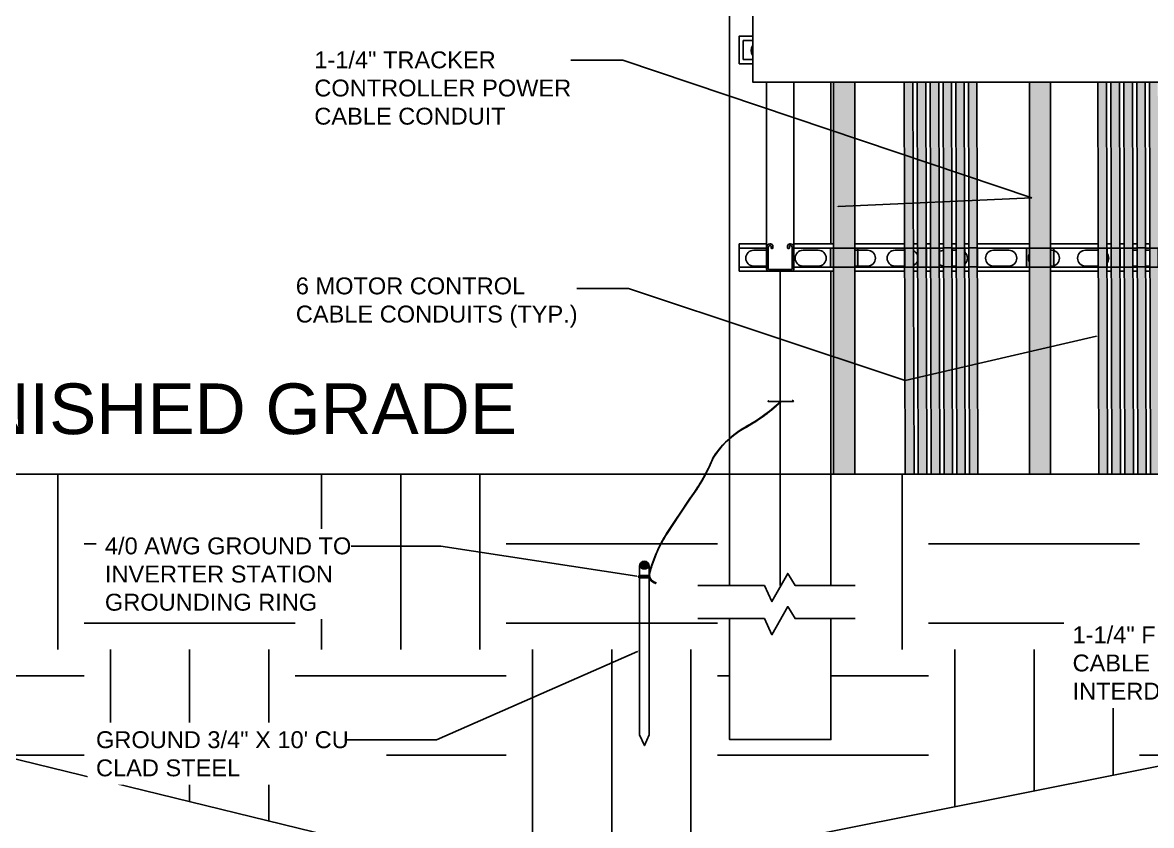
# Model space of a CAD drawing. Header units: feet. Extents: x -159 to 1687, y -48 to 1556.
# Drawn here: x 805.1 to 872, y 985.1 to 1032.6 of the extents above; entities that cross this region are included whole.
import ezdxf
from ezdxf import colors
from ezdxf.entities.mleader import LeaderData, LeaderLine
from ezdxf.math import Vec2, Vec3

# ---------------------------------------------------------------- set-up
doc = ezdxf.new("R2010")
doc.units = ezdxf.units.FT
doc.header["$MEASUREMENT"] = 0
for name, color, linetype in [('9417_1-3$0$M25-UNISTRUT', 94, 'Continuous'), ('9417_1-3$0$UNISTRUT', 94, 'Continuous'), ('C-LINEWORK', 7, 'Continuous'), ('E-LV-EQUP', 211, 'Continuous'), ('E-POSTS', 4, 'Continuous'), ('EQUIPMENT_CON', 150, 'Continuous'), ('G-ANNO-TEXT', 1, 'Continuous')]:
    doc.layers.add(name, color=color, linetype=linetype)
doc.styles.add('NEI-A', font='arial.ttf')

# ---------------------------------------------------------------- blocks, each defined once
blk = doc.blocks.new('9417_1-3$0$unistrut_single')
at = {"layer": '9417_1-3$0$UNISTRUT'}
blk.add_lwpolyline([(0.7075, -0.13625, 0.41421356), (0.67625, -0.105), (-0.67625, -0.105, 0.41421356), (-0.7075, -0.13625), (-0.7075, -1.42625, 0.41421356), (-0.61375, -1.52), (-0.57375, -1.52, 0.41421356), (-0.5425, -1.48875), (-0.5425, -1.3965, -1), (-0.4375, -1.3965), (-0.4375, -1.48875, -0.41421356), (-0.57375, -1.625), (-0.61375, -1.625, -0.41421356), (-0.8125, -1.42625), (-0.8125, -0.13625, -0.41421356), (-0.67625, 0), (0.67625, 0, -0.41421356), (0.8125, -0.13625), (0.8125, -1.42625, -0.41421356), (0.61375, -1.625), (0.57375, -1.625, -0.41421356), (0.4375, -1.48875), (0.4375, -1.3965, -1), (0.5425, -1.3965), (0.5425, -1.48875, 0.41421356), (0.57375, -1.52), (0.61375, -1.52, 0.41421356), (0.7075, -1.42625)], format="xyb", close=True, dxfattribs=at)

msp = doc.modelspace()

# ---------------------------------------------------------------- hatches: boundary and pattern name
at = {"transparency": 33554503}
h = msp.add_hatch(color=256, dxfattribs=at)
h.dxf.hatch_style = 1
h.paths.add_polyline_path([(854.40957, 1029.10081), (853.15957, 1029.10081), (853.15957, 1005.90336), (854.40957, 1005.90336)])
h.paths.add_polyline_path([(866.00871, 1029.10081), (864.75871, 1029.10081), (864.75871, 1005.90336), (866.00871, 1005.90336)])
edge = h.paths.add_edge_path()
edge.add_arc((881.32591, 1063.44269), 22.59676, 222.8473988, 227.324149, ccw=False)
edge.add_line((864.75871, 1048.07581), (864.75871, 1033.44096))
edge.add_line((864.75871, 1033.44096), (866.00871, 1033.44096))
edge.add_line((866.00871, 1033.44096), (866.00871, 1046.82955))
h.paths.add_polyline_path([(856.3457, 1054.64261), (855.3457, 1054.64261), (855.3457, 1033.44096), (856.3457, 1033.44096)])
h.paths.add_polyline_path([(854.40957, 1054.64261), (853.15957, 1054.64261), (853.15957, 1033.44096), (854.40957, 1033.44096)])
h = msp.add_hatch(color=256, dxfattribs=at)
h.dxf.hatch_style = 1
h.paths.add_polyline_path([(857.85705, 1029.10081), (857.33979, 1029.10081), (857.40276, 1005.90336), (857.92002, 1005.90336)])
h.paths.add_polyline_path([(858.62431, 1029.10081), (858.10705, 1029.10081), (858.17002, 1005.90336), (858.68728, 1005.90336)])
h.paths.add_polyline_path([(859.39157, 1029.10081), (858.87431, 1029.10081), (858.93728, 1005.90336), (859.45453, 1005.90336)])
h.paths.add_polyline_path([(860.14157, 1029.10081), (859.64157, 1029.10081), (859.70453, 1005.90336), (860.20454, 1005.90336)])
h.paths.add_polyline_path([(860.89157, 1029.10081), (860.39157, 1029.10081), (860.45454, 1005.90336), (860.95454, 1005.90336)])
h.paths.add_polyline_path([(861.64157, 1029.10081), (861.14157, 1029.10081), (861.20454, 1005.90336), (861.70454, 1005.90336)])
edge = h.paths.add_edge_path()
edge.add_arc((881.32591, 1063.44269), 22.59676, 206.3460734, 209.0860063, ccw=False)
edge.add_line((861.07629, 1053.41444), (861.12979, 1033.44096))
edge.add_line((861.12979, 1033.44096), (861.62979, 1033.44096))
edge.add_line((861.62979, 1033.44096), (861.57881, 1052.45791))
edge = h.paths.add_edge_path()
edge.add_arc((882.42061, 1063.93202), 23.79574, 202.9782437, 204.8312866, ccw=False)
edge.add_line((860.513, 1054.64261), (860.32218, 1054.64258))
edge.add_line((860.32218, 1054.64258), (860.37979, 1033.44096))
edge.add_line((860.37979, 1033.44096), (860.87979, 1033.44096))
edge.add_line((860.87979, 1033.44096), (860.82484, 1053.93906))
h.paths.add_polyline_path([(860.07224, 1054.64261), (859.57224, 1054.64261), (859.62979, 1033.44096), (860.12979, 1033.44096)])
h.paths.add_polyline_path([(859.32223, 1054.64261), (858.80498, 1054.64261), (858.86253, 1033.44096), (859.37978, 1033.44096)])
h.paths.add_polyline_path([(858.55498, 1054.64261), (858.03772, 1054.64261), (858.09527, 1033.44096), (858.61253, 1033.44096)])
h.paths.add_polyline_path([(857.78772, 1054.64261), (857.27046, 1054.64261), (857.32801, 1033.44096), (857.84527, 1033.44096)])
h = msp.add_hatch(color=256, dxfattribs=at)
h.dxf.hatch_style = 1
h.paths.add_polyline_path([(869.31988, 1029.10081), (868.80262, 1029.10081), (868.86559, 1005.90336), (869.38285, 1005.90336)])
h.paths.add_polyline_path([(870.08714, 1029.10081), (869.56988, 1029.10081), (869.63285, 1005.90336), (870.1501, 1005.90336)])
h.paths.add_polyline_path([(870.85439, 1029.10081), (870.33714, 1029.10081), (870.4001, 1005.90336), (870.91736, 1005.90336)])
h.paths.add_polyline_path([(871.6044, 1029.10081), (871.10439, 1029.10081), (871.16736, 1005.90336), (871.66736, 1005.90336)])
h.paths.add_polyline_path([(872.3544, 1029.10081), (871.8544, 1029.10081), (871.91737, 1005.90336), (872.41737, 1005.90336)])
h.paths.add_polyline_path([(873.1044, 1029.10081), (872.6044, 1029.10081), (872.66737, 1005.90336), (873.16737, 1005.90336)])
edge = h.paths.add_edge_path()
edge.add_arc((881.3217, 1063.3011), 22.53823, 236.1289938, 237.7012333)
edge.add_line((869.27876, 1044.25014), (869.3081, 1033.44096))
edge.add_line((869.3081, 1033.44096), (868.79084, 1033.44096))
edge.add_line((868.79084, 1033.44096), (868.76058, 1044.58774))
edge = h.paths.add_edge_path()
edge.add_arc((881.3217, 1063.3011), 22.53823, 238.4513026, 239.984406)
edge.add_line((870.04727, 1043.78549), (870.07535, 1033.44096))
edge.add_line((870.07535, 1033.44096), (869.5581, 1033.44096))
edge.add_line((869.5581, 1033.44096), (869.52918, 1044.09412))
edge = h.paths.add_edge_path()
edge.add_arc((881.3217, 1063.3011), 22.53823, 240.7168336, 242.2158389)
edge.add_line((870.81568, 1043.36131), (870.84261, 1033.44096))
edge.add_line((870.84261, 1033.44096), (870.32536, 1033.44096))
edge.add_line((870.32536, 1033.44096), (870.29766, 1043.64297))
edge = h.paths.add_edge_path()
edge.add_arc((881.3217, 1063.3011), 22.53823, 242.9328693, 244.3533641)
edge.add_line((871.56671, 1042.98333), (871.59262, 1033.44096))
edge.add_line((871.59262, 1033.44096), (871.09261, 1033.44096))
edge.add_line((871.09261, 1033.44096), (871.06604, 1043.2314))
edge = h.paths.add_edge_path()
edge.add_arc((881.33928, 1063.43786), 21.85704, 244.1655589, 245.6161053)
edge.add_line((872.31564, 1043.53047), (872.28766, 1053.99162))
edge.add_arc((899.53241, 1064.8699), 29.3362, 200.4031456, 201.7658327, ccw=False)
edge.add_line((872.03667, 1054.64261), (871.78501, 1054.64258))
edge.add_line((871.78501, 1054.64258), (871.81459, 1043.76528))
edge = h.paths.add_edge_path()
edge.add_arc((881.3217, 1063.3011), 22.53823, 245.0572099, 246.4540215)
edge.add_line((872.31802, 1042.63941), (872.34262, 1033.44096))
edge.add_line((872.34262, 1033.44096), (871.84262, 1033.44096))
edge.add_line((871.84262, 1033.44096), (871.81704, 1042.86503))
edge = h.paths.add_edge_path()
edge.add_arc((881.33928, 1063.43786), 21.85704, 246.3343414, 247.7593371)
edge.add_line((873.06644, 1043.20694), (873.04164, 1052.45791))
edge.add_arc((892.78874, 1063.44269), 22.59676, 206.3460734, 209.0860063, ccw=False)
edge.add_line((872.53912, 1053.41444), (872.56589, 1043.41892))
edge = h.paths.add_edge_path()
edge.add_arc((881.3217, 1063.3011), 22.53823, 247.1461593, 248.5201726)
edge.add_line((873.0688, 1042.32823), (873.09262, 1033.44096))
edge.add_line((873.09262, 1033.44096), (872.59262, 1033.44096))
edge.add_line((872.59262, 1033.44096), (872.56827, 1042.53216))
edge = h.paths.add_edge_path()
edge.add_line((869.25055, 1054.64261), (868.73329, 1054.64261))
edge.add_line((868.73329, 1054.64261), (868.75793, 1045.56498))
edge.add_arc((881.33928, 1063.43786), 21.85704, 234.8569291, 236.5018048)
edge.add_line((869.27615, 1045.2112), (869.25055, 1054.64261))
edge = h.paths.add_edge_path()
edge.add_line((870.0178, 1054.64261), (869.50055, 1054.64261))
edge.add_line((869.50055, 1054.64261), (869.52659, 1045.0479))
edge.add_arc((881.33928, 1063.43786), 21.85704, 237.2855566, 238.8857082)
edge.add_line((870.04472, 1044.72521), (870.0178, 1054.64261))
edge = h.paths.add_edge_path()
edge.add_line((870.78506, 1054.64261), (870.2678, 1054.64261))
edge.add_line((870.2678, 1054.64261), (870.29513, 1044.57634))
edge.add_arc((881.33928, 1063.43786), 21.85704, 239.6493678, 241.2108028)
edge.add_line((870.81318, 1044.28241), (870.78506, 1054.64261))
edge = h.paths.add_edge_path()
edge.add_line((871.53506, 1054.64261), (871.03506, 1054.64261))
edge.add_line((871.03506, 1054.64261), (871.06355, 1044.14694))
edge.add_arc((881.33928, 1063.43786), 21.85704, 241.9570297, 243.4341855)
edge.add_line((871.56426, 1043.88846), (871.53506, 1054.64261))
at = {"layer": 'C-LINEWORK'}
h = msp.add_hatch(dxfattribs=at)
h.set_pattern_fill('EARTH', color=254, scale=50)
h.set_pattern_definition([(0, (-5916.237, -1827.929), (12.5, 12.5), [12.5, -12.5]), (0, (-5916.237, -1823.241), (12.5, 12.5), [12.5, -12.5]), (0, (-5916.237, -1818.554), (12.5, 12.5), [12.5, -12.5]), (90, (-5914.675, -1816.991), (-12.5, 12.5), [12.5, -12.5]), (90, (-5909.987, -1816.991), (-12.5, 12.5), [12.5, -12.5]), (90, (-5905.3, -1816.991), (-12.5, 12.5), [12.5, -12.5])])
h.paths.add_polyline_path([(739.65965, 1005.90336), (780.26192, 988.43832), (798.59843, 990.53282), (836.05731, 981.36939), (915.38295, 997.17084), (895.08182, 1005.90336), (853.15957, 1005.90336), (852.99798, 990.18512), (846.99798, 990.18512), (846.99798, 1005.90336)])
at = {"layer": 'E-POSTS'}
h = msp.add_hatch(color=256, dxfattribs=at)
h.dxf.hatch_style = 1
h.paths.add_polyline_path([(841.65754, 1000.44607, 0.54844721), (842.24257, 1000.44607, 1)])
at = {"layer": 'EQUIPMENT_CON'}
h = msp.add_hatch(color=1, dxfattribs=at)
h.dxf.hatch_style = 1
h.paths.add_polyline_path([(869.59959, 1019.27836), (870.11685, 1019.27794), (870.11685, 1018.15294), (869.59959, 1018.15336)])
h = msp.add_hatch(color=1, dxfattribs=at)
h.dxf.hatch_style = 1
h.paths.add_polyline_path([(870.36684, 1019.28253), (870.8841, 1019.2821), (870.8841, 1018.1571), (870.36684, 1018.15753)])
h = msp.add_hatch(color=1, dxfattribs=at)
h.dxf.hatch_style = 1
h.paths.add_polyline_path([(871.13409, 1019.28461), (871.6341, 1019.28414), (871.6341, 1018.15914), (871.13409, 1018.15961)])
h = msp.add_hatch(color=1, dxfattribs=at)
h.dxf.hatch_style = 1
h.paths.add_polyline_path([(871.88411, 1019.27836), (872.38412, 1019.27789), (872.38412, 1018.15289), (871.88411, 1018.15336)])

# ---------------------------------------------------------------- linework, layer by layer
msp.add_lwpolyline([(728.1587, 1005.90336), (1056.18775, 1005.90336)])
at = {"layer": '9417_1-3$0$M25-UNISTRUT'}
for p, q in [((857.36578, 1019.52836), (854.40957, 1019.52836)), ((864.75871, 1019.52836), (861.66756, 1019.52836)), ((857.36646, 1019.27836), (854.40957, 1019.27836)), ((864.75871, 1019.27836), (861.66824, 1019.27836))]:
    msp.add_line(p, q, dxfattribs=at)
for points in [[(848.37311, 1031.81641), (847.56048, 1031.81641), (847.56048, 1030.19141)], [(848.37311, 1031.56641), (847.81048, 1031.56641), (847.81048, 1030.44141)], [(847.56048, 1030.19141), (848.37311, 1030.19141)], [(847.81048, 1030.44141), (848.37311, 1030.44141)], [(850.81048, 1029.10081), (850.81048, 1019.32961)], [(849.18548, 1019.52836), (847.56048, 1019.52836)], [(849.42423, 1019.52836), (849.38423, 1019.52836)], [(850.61173, 1019.52836), (850.57173, 1019.52836)], [(853.15957, 1019.52836), (850.81048, 1019.52836)], [(858.13303, 1019.52836), (857.88303, 1019.52836)], [(858.90029, 1019.52836), (858.65029, 1019.52836)], [(859.66755, 1019.52836), (859.41755, 1019.52836)], [(860.41755, 1019.52836), (860.16755, 1019.52836)], [(861.16756, 1019.52836), (860.91756, 1019.52836)], [(868.8286, 1019.52836), (866.00871, 1019.52836)], [(869.59586, 1019.52836), (869.34586, 1019.52836)], [(870.36312, 1019.52836), (870.11312, 1019.52836)], [(871.13038, 1019.52836), (870.88038, 1019.52836)], [(871.88038, 1019.52836), (871.63038, 1019.52836)], [(849.18548, 1019.27836), (847.56048, 1019.27836)], [(853.15957, 1019.27836), (850.81048, 1019.27836)], [(858.13371, 1019.27836), (857.88371, 1019.27836)], [(858.90097, 1019.27836), (858.65097, 1019.27836)], [(859.66823, 1019.27836), (859.41823, 1019.27836)], [(860.41823, 1019.27836), (860.16823, 1019.27836)], [(861.16823, 1019.27836), (860.91823, 1019.27836)], [(868.82928, 1019.27836), (866.00871, 1019.27836)], [(869.59654, 1019.27836), (869.34654, 1019.27836)], [(870.3638, 1019.27836), (870.1138, 1019.27836)], [(871.13106, 1019.27836), (870.88106, 1019.27836)], [(871.88106, 1019.27836), (871.63106, 1019.27836)], [(847.56048, 1018.15336), (849.18548, 1018.15336)], [(850.81048, 1018.15336), (853.15957, 1018.15336)], [(854.40957, 1018.15336), (857.36951, 1018.15336)], [(857.88677, 1018.15336), (858.13677, 1018.15336)], [(858.65402, 1018.15336), (858.90402, 1018.15336)], [(859.42128, 1018.15336), (859.67128, 1018.15336)], [(860.17128, 1018.15336), (860.42129, 1018.15336)], [(860.92129, 1018.15336), (861.17129, 1018.15336)], [(861.67129, 1018.15336), (864.75871, 1018.15336)], [(866.00871, 1018.15336), (868.83234, 1018.15336)], [(869.34959, 1018.15336), (869.59959, 1018.15336)], [(870.11685, 1018.15336), (870.36685, 1018.15336)], [(870.88411, 1018.15336), (871.13411, 1018.15336)], [(871.63411, 1018.15336), (871.88411, 1018.15336)], [(847.56048, 1017.90336), (853.15957, 1017.90336)], [(854.40957, 1017.90336), (857.37019, 1017.90336)], [(857.88744, 1017.90336), (858.13745, 1017.90336)], [(858.6547, 1017.90336), (858.9047, 1017.90336)], [(859.42196, 1017.90336), (859.67196, 1017.90336)], [(860.17196, 1017.90336), (860.42196, 1017.90336)], [(860.92197, 1017.90336), (861.17197, 1017.90336)], [(861.67197, 1017.90336), (864.75871, 1017.90336)], [(866.00871, 1017.90336), (868.83302, 1017.90336)], [(869.35027, 1017.90336), (869.60027, 1017.90336)], [(870.11753, 1017.90336), (870.36753, 1017.90336)], [(870.88479, 1017.90336), (871.13479, 1017.90336)], [(871.63479, 1017.90336), (871.88479, 1017.90336)]]:
    msp.add_lwpolyline(points, dxfattribs=at)
at = {"layer": '9417_1-3$0$UNISTRUT'}
for p, q in [((847.56048, 1031.81641), (847.56048, 1030.19141)), ((849.18548, 1019.32961), (849.18548, 1029.10081)), ((847.56048, 1019.52836), (847.56048, 1017.90336)), ((848.42851, 1019.15239), (849.18548, 1019.15239)), ((851.34562, 1019.15239), (852.24985, 1019.15239)), ((854.40957, 1019.15239), (855.16696, 1019.15239)), ((856.79319, 1019.15239), (857.3668, 1019.15239)), ((860.16857, 1019.15239), (860.41857, 1019.15239)), ((862.62742, 1019.15239), (863.53164, 1019.15239)), ((866.00871, 1019.15239), (866.06209, 1019.15239)), ((868.07498, 1019.15239), (868.82962, 1019.15239)), ((870.99209, 1019.15239), (871.0177, 1019.15239)), ((871.6314, 1019.15239), (871.8814, 1019.15239)), ((848.42851, 1018.21395), (849.18548, 1018.21395)), ((851.34562, 1018.21395), (852.24985, 1018.21395)), ((854.40957, 1018.21395), (855.16696, 1018.21395)), ((856.79319, 1018.21395), (857.36934, 1018.21395)), ((860.17112, 1018.21395), (860.42112, 1018.21395)), ((862.62742, 1018.21395), (863.53164, 1018.21395)), ((866.00871, 1018.21395), (866.06209, 1018.21395)), ((868.07498, 1018.21395), (868.83217, 1018.21395)), ((870.99209, 1018.21395), (871.13395, 1018.21395)), ((871.63395, 1018.21395), (871.88395, 1018.21395))]:
    msp.add_line(p, q, dxfattribs=at)
msp.add_lwpolyline([(848.37311, 1031.26287, 0.34854127), (848.37311, 1030.67956)], format="xyb", dxfattribs=at)
for centre, radius, start, end in [((848.42851, 1018.68317), 0.46922, 90, 270), ((851.34562, 1018.68317), 0.46922, 90, 270), ((852.24985, 1018.68317), 0.46922, 270, 90), ((855.16696, 1018.68317), 0.46922, 270, 90), ((856.79319, 1018.68317), 0.46922, 90, 270), ((857.69742, 1018.68317), 0.46922, 21.2042114, 66.5475281), ((859.7103, 1018.68317), 0.46922, 95.1017819, 128.400124), ((860.61453, 1018.68317), 0.46922, 310.7494985, 49.5615522), ((862.62742, 1018.68317), 0.46922, 90, 270), ((863.53164, 1018.68317), 0.46922, 270, 90), ((865.15787, 1018.68317), 0.46922, 148.286367, 211.713633), ((866.06209, 1018.68317), 0.46922, 270, 90), ((868.07498, 1018.68317), 0.46922, 90, 270), ((868.97921, 1018.68317), 0.46922, 321.9962254, 38.3148254), ((871.06821, 1017.948), 1.20571, 87.0790119, 98.9117788), ((857.69742, 1018.68317), 0.46922, 293.7635226, 339.1068393), ((859.7103, 1018.68317), 0.46922, 231.9109267, 265.2092688), ((870.99209, 1018.68317), 0.46922, 256.6699317, 270)]:
    msp.add_arc(centre, radius, start, end, dxfattribs=at)
at = {"layer": 'C-LINEWORK'}
msp.add_lwpolyline([(739.65965, 1005.90336), (780.26192, 988.43832), (798.59843, 990.53282), (836.05731, 981.36939), (915.38295, 997.17084)], dxfattribs=at)
at = {"layer": 'E-LV-EQUP'}
msp.add_lwpolyline([(940.0567, 1033.44096), (848.37311, 1033.44096), (848.37311, 1029.10081), (940.0567, 1029.10081)], dxfattribs=at)
at = {"layer": 'E-POSTS'}
msp.add_line((849.99798, 1018.00836), (849.99798, 999.30883), dxfattribs=at)
at = {"layer": 'E-POSTS', "flags": 128}
for points in [[(846.99798, 1080.85503), (846.99798, 999.30883)], [(852.99798, 1029.10081), (852.99798, 1019.52836)], [(852.99798, 1017.90336), (852.99798, 999.30883)], [(842.24257, 1000.44607), (842.24257, 990.4681), (841.95006, 989.82748), (841.65754, 990.4681), (841.65754, 1000.44607)], [(845.10812, 999.30883), (849.06396, 999.30883), (849.50019, 998.35492), (850.44344, 1000.02411), (850.87576, 999.30883), (854.4326, 999.30883)], [(845.10812, 997.34254), (849.06396, 997.34254), (849.50019, 996.38862), (850.44344, 998.05781), (850.87576, 997.34254), (854.4326, 997.34254)], [(846.99798, 997.34254), (846.99798, 990.18512), (852.99798, 990.18512), (852.99798, 997.34254)]]:
    msp.add_lwpolyline(points, dxfattribs=at)
for points in [[(842.63529, 999.42908, -0.2976452), (842.20608, 999.858, -0.08322937), (843.27064, 1002.3781), (844.6677, 1004.48127, 0.06521377), (846.00225, 1006.84261, -0.11396265), (847.71399, 1008.53873, 0.06551114), (850.00372, 1010.16446)], [(842.64532, 999.42722, -0.2976452), (842.21611, 999.85613, -0.08322937), (843.28068, 1002.37623), (844.67773, 1004.4794, 0.06521377), (846.01228, 1006.84074, -0.11396265), (847.72402, 1008.53686, 0.06551114), (850.01375, 1010.1626)], [(842.65018, 999.43573, -0.2976452), (842.22097, 999.86464, -0.08322937), (843.28554, 1002.38474), (844.68259, 1004.48791, 0.06521377), (846.01714, 1006.84925, -0.11396265), (847.72888, 1008.54537, 0.06551114), (850.01862, 1010.1711)], [(842.65748, 999.43937, -0.2976452), (842.22827, 999.86829, -0.08322937), (843.29284, 1002.38839), (844.68989, 1004.49155, 0.06521377), (846.02444, 1006.85289, -0.11396265), (847.73618, 1008.54902, 0.06551114), (850.02591, 1010.17475)], [(842.65901, 999.46859, -0.2976452), (842.2298, 999.89751, -0.08322937), (843.29437, 1002.41761), (844.69142, 1004.52077, 0.06521377), (846.02597, 1006.88211, -0.11396265), (847.73771, 1008.57824, 0.06551114), (850.02745, 1010.20397)], [(850.69739, 1010.26327, -0.32765967), (850.7769, 1010.20397), (849.27622, 1010.20397, -0.36053363), (849.32759, 1010.25129)], [(841.65754, 1000.44607, 0.54844721), (842.24257, 1000.44607)], [(842.2594, 999.87074, 0.55633673), (842.2594, 999.89751), (841.63067, 999.89751, 0.69926655), (841.63067, 999.87074)], [(842.2594, 999.84397, 0.55633673), (842.2594, 999.87074), (841.63067, 999.87074, 0.69926655), (841.63067, 999.84397)], [(842.2594, 999.81719, 0.55633673), (842.2594, 999.84397), (841.63067, 999.84397, 0.69926655), (841.63067, 999.81719)], [(842.2594, 999.79042, 0.55633673), (842.2594, 999.81719), (841.63067, 999.81719, 0.69926655), (841.63067, 999.79042)]]:
    msp.add_lwpolyline(points, format="xyb", dxfattribs=at)
msp.add_lwpolyline([(842.2594, 999.76365, 0.55633673), (842.2594, 999.79042), (841.63067, 999.79042, 0.69926655), (841.63067, 999.76365)], format="xyb", close=True, dxfattribs=at)
at = {"layer": 'E-POSTS'}
msp.add_arc((841.95006, 1000.44607), 0.29252, 0, 180, dxfattribs=at)
at = {"layer": 'EQUIPMENT_CON', "color": 1}
for points in [[(853.15957, 1029.10081), (853.15957, 1005.90336)], [(854.40957, 1029.10081), (854.40957, 1005.90336)], [(857.40276, 1005.90467), (857.33979, 1029.10212)], [(857.92002, 1005.90297), (857.85705, 1029.10043)], [(858.17002, 1005.90297), (858.10705, 1029.10043)], [(858.68728, 1005.90128), (858.62431, 1029.09873)], [(858.93727, 1005.90506), (858.8743, 1029.10251)], [(859.45453, 1005.90336), (859.39157, 1029.10081)], [(859.70453, 1005.90336), (859.64157, 1029.10081)], [(860.20454, 1005.90336), (860.14157, 1029.10081)], [(860.45454, 1005.90336), (860.39157, 1029.10081)], [(860.95454, 1005.90336), (860.89157, 1029.10081)], [(861.20454, 1005.90336), (861.14157, 1029.10081)], [(861.70454, 1005.90336), (861.64157, 1029.10081)], [(864.75871, 1029.10081), (864.75871, 1005.90336)], [(866.00871, 1029.10081), (866.00871, 1005.90336)], [(868.86559, 1005.90467), (868.80262, 1029.10212)], [(869.38285, 1005.90297), (869.31988, 1029.10043)], [(869.63285, 1005.90297), (869.56988, 1029.10043)], [(870.15011, 1005.90128), (870.08714, 1029.09873)], [(870.4001, 1005.90506), (870.33713, 1029.10251)], [(870.91736, 1005.90336), (870.85439, 1029.10081)], [(871.16736, 1005.90336), (871.10439, 1029.10081)], [(871.66736, 1005.90336), (871.6044, 1029.10081)], [(871.91737, 1005.90336), (871.8544, 1029.10081)]]:
    msp.add_lwpolyline(points, dxfattribs=at)
for points in [[(869.59959, 1019.27836), (870.11685, 1019.27794), (870.11685, 1018.15294), (869.59959, 1018.15336)], [(870.36684, 1019.28253), (870.8841, 1019.2821), (870.8841, 1018.1571), (870.36684, 1018.15753)], [(871.13409, 1019.28461), (871.6341, 1019.28414), (871.6341, 1018.15914), (871.13409, 1018.15961)], [(871.88411, 1019.27836), (872.38412, 1019.27789), (872.38412, 1018.15289), (871.88411, 1018.15336)]]:
    msp.add_lwpolyline(points, close=True, dxfattribs=at)

# ---------------------------------------------------------------- block references
at = {"layer": '9417_1-3$0$M25-UNISTRUT', "xscale": -1, "rotation": 180}
msp.add_blockref('9417_1-3$0$unistrut_single', (849.99798, 1017.90336), dxfattribs=at)

# ---------------------------------------------------------------- texts
at = {"layer": 'G-ANNO-TEXT', "linetype": 'Continuous', "insert": (816.60161, 1009.74404), "char_height": 3, "attachment_point": 5, "style": 'NEI-A'}
msp.add_mtext_dynamic_manual_height_columns('\\pxqc;FINISHED GRADE', width=37.2855923, gutter_width=0.54688, heights=[0], dxfattribs=at)

# ---------------------------------------------------------------- next in the draw order: leaders
at = {"layer": 'G-ANNO-TEXT'}
ml = msp.add_multileader_mtext('Standard', dxfattribs=at)
ml.set_content('\\A1;1-1/2" 120VAC POWER CABLE CONDUIT', color=256, style='NEI-A')
ml.set_leader_properties()
ml.build(insert=Vec2(0, 0))
ml.multileader.update_dxf_attribs({"dogleg_length": 0.36, "arrow_head_size": 0.125})
ctx = ml.context
ctx.base_point, ctx.char_height, ctx.arrow_head_size, ctx.landing_gap_size, ctx.plane_origin = Vec3(949.22198, 1031.43725), 1, 0.125, 0.0625, Vec3(441.62635, 518.73689)
notes = []
notes.append((ctx, [(1, (1, 1, 0), (946.15052, 1031.43725), (1, 0), 3.07146, [(3, [(878.22442, 1036.94753), (890.71246, 1035.38601), (855.80321, 1038.85614), (867.60083, 1038.01676), (935.0625, 1035.63226), (935.0625, 1035.63226)], 0, [])])]))
ctx.mtext.insert, ctx.mtext.width, ctx.mtext.flow_direction = Vec3(949.28448, 1031.94578), 13.0806714, 5
ctx.mtext.has_bg_fill, ctx.mtext.bg_color, ctx.mtext.bg_scale_factor, ctx.mtext.bg_transparency, ctx.mtext.use_window_bg_color = 1, -1073741824, 1.5, 0, 1
ml = msp.add_multileader_mtext('Standard', dxfattribs=at)
ml.set_content('\\A1;1-1/4" FIBER CABLE INTERDUCT', color=256, style='NEI-A')
ml.set_leader_properties()
ml.build(insert=Vec2(0, 0))
ml.multileader.update_dxf_attribs({"dogleg_length": 0.36, "arrow_head_size": 0.125})
ctx = ml.context
ctx.base_point, ctx.char_height, ctx.arrow_head_size, ctx.landing_gap_size, ctx.plane_origin = Vec3(867.24474, 996.3766), 1, 0.125, 0.0625, Vec3(463.70946, 472.16428)
notes.append((ctx, [(0, (1, 1, 0), (880.70824, 996.3766), (-1, 0), 5.32622, [(1, [(888.34683, 1010.41244)], 0, [])])]))
ctx.mtext.insert, ctx.mtext.width, ctx.mtext.defined_height, ctx.mtext.flow_direction = Vec3(867.30724, 996.88512), 9.4081872, 2.82982, 5
ctx.mtext.has_bg_fill, ctx.mtext.bg_color, ctx.mtext.bg_scale_factor, ctx.mtext.bg_transparency, ctx.mtext.use_window_bg_color = 1, -1073741824, 1.5, 0, 1
for ctx, leaders in notes:
    for number, flags, end, landing, length, lines in leaders:
        leader = LeaderData()
        leader.index, (leader.has_last_leader_line, leader.has_dogleg_vector, leader.attachment_direction) = number, flags
        leader.last_leader_point, leader.dogleg_vector, leader.dogleg_length = Vec3(end), Vec3(landing), length
        for number, points, colour, breaks in lines:
            line = LeaderLine()
            line.index, line.vertices, line.color, line.breaks = number, Vec3.list(points), colors.encode_raw_color(colour), breaks
            leader.lines.append(line)
        ctx.leaders.append(leader)

# ---------------------------------------------------------------- next in the draw order: leaders
ml = msp.add_multileader_mtext('Standard', dxfattribs=at)
ml.set_content('\\A1;1-1/4" TRACKER CONTROLLER POWER CABLE CONDUIT', color=256, style='NEI-A')
ml.set_leader_properties()
ml.build(insert=Vec2(0, 0))
ml.multileader.update_dxf_attribs({"dogleg_length": 0.36, "arrow_head_size": 0.125})
ctx = ml.context
ctx.base_point, ctx.char_height, ctx.arrow_head_size, ctx.landing_gap_size, ctx.plane_origin = Vec3(822.34455, 1030.41241), 1, 0.125, 0.0625, Vec3(368.90781, 515.81434)
notes = []
notes.append((ctx, [(0, (1, 1, 0), (840.6672, 1030.41241), (-1, 0), 3.07146, [(0, [(853.30259, 1021.72474), (864.90172, 1022.25509)], 0, [])])]))
ctx.mtext.insert, ctx.mtext.width, ctx.mtext.flow_direction = Vec3(822.40705, 1030.92093), 15.4796187, 5
ctx.mtext.has_bg_fill, ctx.mtext.bg_color, ctx.mtext.bg_scale_factor, ctx.mtext.bg_transparency, ctx.mtext.use_window_bg_color = 1, -1073741824, 1.5, 0, 1
for ctx, leaders in notes:
    for number, flags, end, landing, length, lines in leaders:
        leader = LeaderData()
        leader.index, (leader.has_last_leader_line, leader.has_dogleg_vector, leader.attachment_direction) = number, flags
        leader.last_leader_point, leader.dogleg_vector, leader.dogleg_length = Vec3(end), Vec3(landing), length
        for number, points, colour, breaks in lines:
            line = LeaderLine()
            line.index, line.vertices, line.color, line.breaks = number, Vec3.list(points), colors.encode_raw_color(colour), breaks
            leader.lines.append(line)
        ctx.leaders.append(leader)

# ---------------------------------------------------------------- next in the draw order: leaders
ml = msp.add_multileader_mtext('Standard', dxfattribs=at)
ml.set_content('\\A1;6 MOTOR CONTROL CABLE CONDUITS (TYP.)', color=256, style='NEI-A')
ml.set_leader_properties()
ml.build(insert=Vec2(0, 0))
ml.multileader.update_dxf_attribs({"dogleg_length": 0.36, "arrow_head_size": 0.125})
ctx = ml.context
ctx.base_point, ctx.char_height, ctx.arrow_head_size, ctx.landing_gap_size, ctx.plane_origin = Vec3(822.13293, 1038.01238), 1, 0.125, 0.0625, Vec3(370.13821, 525.74619)
notes = []
notes.append((ctx, [(0, (0, 0, 0), (0, 0), (1, 0), 1, [])]))
ctx.mtext.insert, ctx.mtext.width, ctx.mtext.flow_direction = Vec3(822.19543, 1038.65938), 17.7675237, 5
ctx.mtext.has_bg_fill, ctx.mtext.bg_color, ctx.mtext.bg_scale_factor, ctx.mtext.bg_transparency, ctx.mtext.use_window_bg_color = 1, -1073741824, 1.5, 0, 1
for ctx, leaders in notes:
    for number, flags, end, landing, length, lines in leaders:
        leader = LeaderData()
        leader.index, (leader.has_last_leader_line, leader.has_dogleg_vector, leader.attachment_direction) = number, flags
        leader.last_leader_point, leader.dogleg_vector, leader.dogleg_length = Vec3(end), Vec3(landing), length
        for number, points, colour, breaks in lines:
            line = LeaderLine()
            line.index, line.vertices, line.color, line.breaks = number, Vec3.list(points), colors.encode_raw_color(colour), breaks
            leader.lines.append(line)
        ctx.leaders.append(leader)

# ---------------------------------------------------------------- next in the draw order: leaders
ml = msp.add_multileader_mtext('Standard', dxfattribs=at)
ml.set_content('\\A1;6 MOTOR CONTROL CABLE CONDUITS (TYP.)', color=256, style='NEI-A')
ml.set_leader_properties()
ml.build(insert=Vec2(0, 0))
ml.multileader.update_dxf_attribs({"dogleg_length": 0.36, "arrow_head_size": 0.125})
ctx = ml.context
ctx.base_point, ctx.char_height, ctx.arrow_head_size, ctx.landing_gap_size, ctx.plane_origin = Vec3(821.24884, 1016.89329), 1, 0.125, 0.0625, Vec3(369.25413, 504.62709)
notes = []
notes.append((ctx, [(0, (1, 1, 0), (841.01352, 1016.89329), (-1, 0), 3.07146, [(1, [(868.84337, 1014.08785), (857.38775, 1011.43313)], 0, [])])]))
ctx.mtext.insert, ctx.mtext.width, ctx.mtext.flow_direction = Vec3(821.31134, 1017.54029), 16.7148898, 5
ctx.mtext.has_bg_fill, ctx.mtext.bg_color, ctx.mtext.bg_scale_factor, ctx.mtext.bg_transparency, ctx.mtext.use_window_bg_color = 1, -1073741824, 1.5, 0, 1
ml = msp.add_multileader_mtext('Standard', dxfattribs=at)
ml.set_content('\\A1;4/0 AWG GROUND TO INVERTER STATION GROUNDING RING', color=256, style='NEI-A')
ml.set_leader_properties()
ml.build(insert=Vec2(0, 0))
ml.multileader.update_dxf_attribs({"dogleg_length": 0.36, "arrow_head_size": 0.125})
ctx = ml.context
ctx.base_point, ctx.char_height, ctx.arrow_head_size, ctx.landing_gap_size, ctx.plane_origin = Vec3(809.94388, 1001.64105), 1, 0.125, 0.0625, Vec3(412.90792, 477.42873)
notes.append((ctx, [(0, (1, 1, 0), (829.9067, 1001.64105), (-1, 0), 5.32622, [(1, [(841.63556, 999.83058)], 0, [])])]))
ctx.mtext.insert, ctx.mtext.width, ctx.mtext.defined_height, ctx.mtext.flow_direction = Vec3(810.00638, 1002.14958), 14.8624341, 2.82982, 5
ctx.mtext.has_bg_fill, ctx.mtext.bg_color, ctx.mtext.bg_scale_factor, ctx.mtext.bg_transparency, ctx.mtext.use_window_bg_color = 1, -1073741824, 1.5, 0, 1
ml = msp.add_multileader_mtext('Standard', dxfattribs=at)
ml.set_content('\\A1;GROUND 3/4" X 10\' CU CLAD STEEL', color=256, style='NEI-A')
ml.set_leader_properties()
ml.build(insert=Vec2(0, 0))
ml.multileader.update_dxf_attribs({"dogleg_length": 0.36, "arrow_head_size": 0.125})
ctx = ml.context
ctx.base_point, ctx.char_height, ctx.arrow_head_size, ctx.landing_gap_size, ctx.plane_origin = Vec3(809.41605, 990.16823), 1, 0.125, 0.0625, Vec3(412.65089, 465.95591)
notes.append((ctx, [(0, (1, 1, 0), (829.64967, 990.16823), (-1, 0), 5.32622, [(1, [(841.65754, 995.45708)], 0, [])])]))
ctx.mtext.insert, ctx.mtext.width, ctx.mtext.defined_height, ctx.mtext.flow_direction = Vec3(809.47855, 990.67675), 16.6872283, 2.82982, 5
ctx.mtext.has_bg_fill, ctx.mtext.bg_color, ctx.mtext.bg_scale_factor, ctx.mtext.bg_transparency, ctx.mtext.use_window_bg_color = 1, -1073741824, 1.5, 0, 1
for ctx, leaders in notes:
    for number, flags, end, landing, length, lines in leaders:
        leader = LeaderData()
        leader.index, (leader.has_last_leader_line, leader.has_dogleg_vector, leader.attachment_direction) = number, flags
        leader.last_leader_point, leader.dogleg_vector, leader.dogleg_length = Vec3(end), Vec3(landing), length
        for number, points, colour, breaks in lines:
            line = LeaderLine()
            line.index, line.vertices, line.color, line.breaks = number, Vec3.list(points), colors.encode_raw_color(colour), breaks
            leader.lines.append(line)
        ctx.leaders.append(leader)

# ---------------------------------------------------------------- next in the draw order: hatches: boundary and pattern name
at = {"layer": 'EQUIPMENT_CON'}
h = msp.add_hatch(color=1, dxfattribs=at)
h.dxf.hatch_style = 1
h.paths.add_polyline_path([(852.9774, 1019.27836), (854.59174, 1019.27836), (854.59174, 1018.15336), (852.9774, 1018.15336)])
h = msp.add_hatch(color=1, dxfattribs=at)
h.dxf.hatch_style = 1
h.paths.add_polyline_path([(857.36798, 1019.27823), (857.88524, 1019.27781), (857.88524, 1018.15281), (857.36798, 1018.15323)])
h = msp.add_hatch(color=1, dxfattribs=at)
h.dxf.hatch_style = 1
h.paths.add_polyline_path([(858.13524, 1019.27823), (858.6525, 1019.27781), (858.6525, 1018.15281), (858.13524, 1018.15323)])
h = msp.add_hatch(color=1, dxfattribs=at)
h.dxf.hatch_style = 1
h.paths.add_polyline_path([(858.90249, 1019.2824), (859.41975, 1019.28197), (859.41975, 1018.15697), (858.90249, 1018.1574)])
h = msp.add_hatch(color=1, dxfattribs=at)
h.dxf.hatch_style = 1
h.paths.add_polyline_path([(859.66974, 1019.28448), (860.16974, 1019.28401), (860.16974, 1018.15901), (859.66974, 1018.15948)])
h = msp.add_hatch(color=1, dxfattribs=at)
h.dxf.hatch_style = 1
h.paths.add_polyline_path([(860.41976, 1019.27823), (860.91976, 1019.27776), (860.91976, 1018.15276), (860.41976, 1018.15323)])
h = msp.add_hatch(color=1, dxfattribs=at)
h.dxf.hatch_style = 1
h.paths.add_polyline_path([(861.16973, 1019.28855), (861.66974, 1019.28808), (861.66974, 1018.16308), (861.16973, 1018.16355)])
h = msp.add_hatch(color=1, dxfattribs=at)
h.dxf.hatch_style = 1
h.paths.add_polyline_path([(864.57654, 1019.27836), (866.19088, 1019.27836), (866.19088, 1018.15336), (864.57654, 1018.15336)])
h = msp.add_hatch(color=1, dxfattribs=at)
h.dxf.hatch_style = 1
h.paths.add_polyline_path([(868.83234, 1019.27836), (869.34959, 1019.27794), (869.34959, 1018.15294), (868.83234, 1018.15336)])

# ---------------------------------------------------------------- next in the draw order: linework, layer by layer
at = {"layer": 'EQUIPMENT_CON', "color": 1}
for points in [[(852.9774, 1019.27836), (854.59174, 1019.27836), (854.59174, 1018.15336), (852.9774, 1018.15336)], [(857.36798, 1019.27823), (857.88524, 1019.27781), (857.88524, 1018.15281), (857.36798, 1018.15323)], [(858.13524, 1019.27823), (858.6525, 1019.27781), (858.6525, 1018.15281), (858.13524, 1018.15323)], [(858.90249, 1019.2824), (859.41975, 1019.28197), (859.41975, 1018.15697), (858.90249, 1018.1574)], [(859.66974, 1019.28448), (860.16974, 1019.28401), (860.16974, 1018.15901), (859.66974, 1018.15948)], [(860.41976, 1019.27823), (860.91976, 1019.27776), (860.91976, 1018.15276), (860.41976, 1018.15323)], [(861.16973, 1019.28855), (861.66974, 1019.28808), (861.66974, 1018.16308), (861.16973, 1018.16355)], [(864.57654, 1019.27836), (866.19088, 1019.27836), (866.19088, 1018.15336), (864.57654, 1018.15336)], [(868.83234, 1019.27836), (869.34959, 1019.27794), (869.34959, 1018.15294), (868.83234, 1018.15336)]]:
    msp.add_lwpolyline(points, close=True, dxfattribs=at)

doc.saveas('drawing.dxf')
